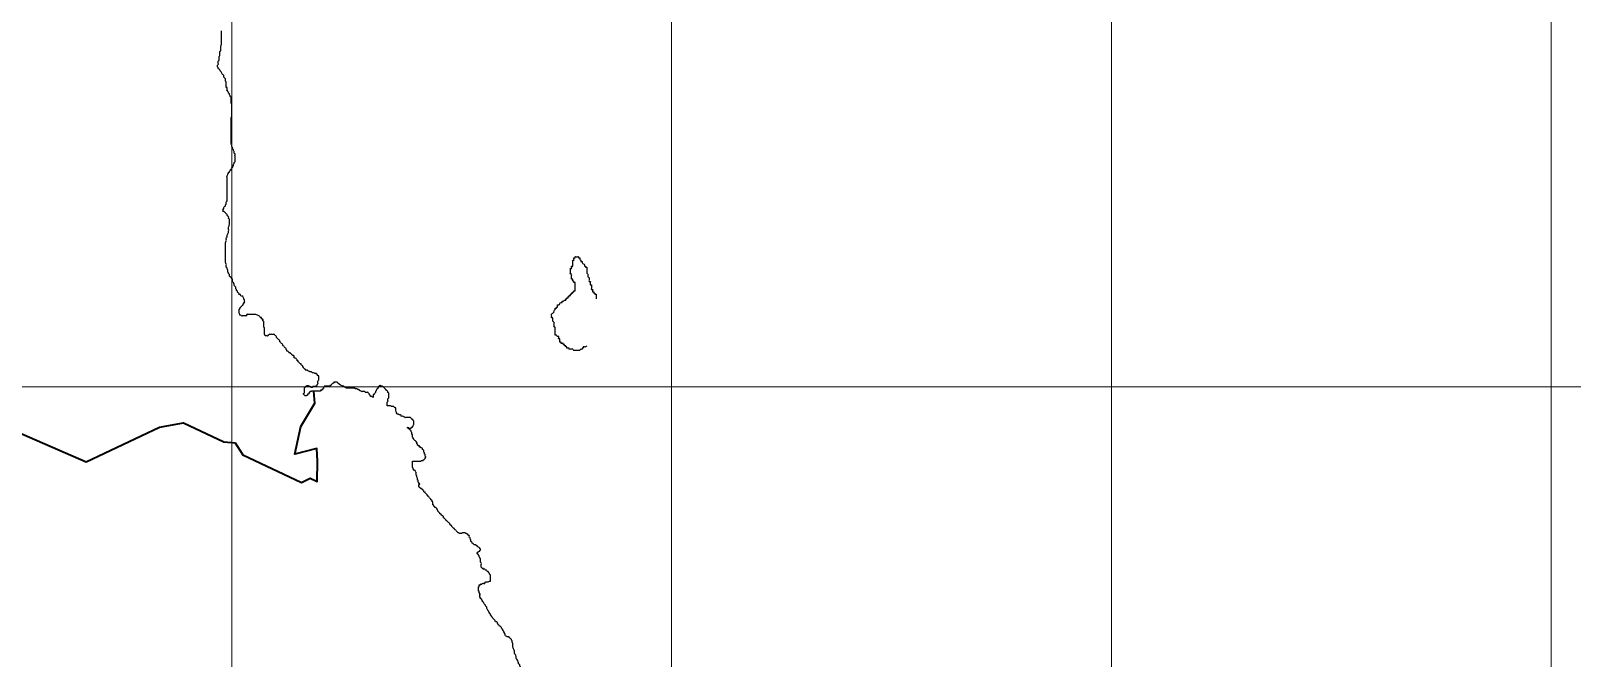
# Model space of a CAD drawing. Header units: metres. Extents: x -400 to 2000400, y -400 to 948520.
# Drawn here: x 554320 to 904771, y 238395 to 380845 of the extents above; entities that cross this region are included whole.
import ezdxf

# ---------------------------------------------------------------- set-up
doc = ezdxf.new("R2010")
doc.units = ezdxf.units.M
doc.header["$LTSCALE"] = 1600
for name, color, linetype, lineweight in [('1', 7, 'Continuous', 25), ('3', 7, 'Continuous', 13), ('30', 7, 'Continuous', 35)]:
    doc.layers.add(name, color=color, linetype=linetype, lineweight=lineweight)

msp = doc.modelspace()

# ---------------------------------------------------------------- linework, layer by layer
at = {"layer": '1'}
for points in [[(600023, 362709), (600023, 363072), (600023, 363253), (600023, 363434), (600023, 363616), (600023, 363797), (600023, 363978), (600023, 364160), (599842, 364341), (599842, 364523), (599842, 364704), (599842, 364885), (599842, 365067), (599842, 365429), (599842, 365611), (599842, 365792), (599660, 365973), (599660, 366155), (599479, 366336), (599479, 366517), (599298, 366699), (599298, 366880), (599116, 367062), (599116, 367243), (598935, 367243), (598935, 367424), (598935, 367606), (598935, 367787), (598935, 367968), (598754, 367968), (598754, 368150), (598754, 368331), (598754, 368512), (598754, 368694), (598754, 368875), (598754, 369056), (598754, 369238), (598573, 369419), (598573, 369601), (598573, 369963), (598391, 370145), (598210, 370326), (598210, 370689), (598029, 370870), (597847, 371051), (597666, 371414), (597485, 371596), (597304, 371958), (597122, 372140), (596941, 372321), (596941, 372502), (596760, 372684), (596760, 372865), (596760, 373046), (596941, 373228), (596941, 373409), (596941, 373590), (596941, 373772), (596941, 373953), (597122, 374135), (597122, 374497), (597122, 374679), (597122, 374860), (597122, 375041), (597304, 375223), (597304, 375404), (597304, 375585), (597304, 375767), (597304, 376129), (597485, 376311), (597485, 376674), (597485, 376855), (597485, 377218), (597485, 377399), (597666, 377762), (597666, 377943), (597666, 378124), (597666, 378306), (597666, 378487), (597666, 378850), (597666, 379031), (597666, 379213), (597666, 379394), (597666, 379575), (597666, 379757), (597666, 379938), (597666, 380119), (597666, 380301), (597666, 380482), (597666, 380663), (597666, 380845)], [(598935, 346387), (598935, 346568), (598935, 346749), (598935, 346931), (598935, 347293), (598935, 347475), (598935, 347656), (598935, 348019), (599116, 348200), (599116, 348382), (599298, 348563), (599298, 348744), (599479, 348744), (599479, 348926), (599660, 349107), (599660, 349288), (599842, 349288), (599842, 349470), (600023, 349651), (600023, 349832), (600204, 349832), (600204, 350014), (600204, 350195), (600385, 350195), (600385, 350377), (600385, 350558), (600567, 350739), (600567, 350921), (600748, 351102), (600748, 351283), (600748, 351465), (600748, 351646), (600748, 351827), (600748, 352009), (600748, 352190), (600748, 352372), (600748, 352734), (600748, 352916), (600567, 353097), (600567, 353278), (600567, 353460), (600385, 353641), (600385, 353822), (600204, 354004), (600204, 354185), (600204, 354366), (600023, 354548), (600023, 354729), (600023, 354911), (599842, 355092), (599842, 355273), (599842, 355455), (599842, 355636), (599842, 355817), (599842, 355999), (599842, 356180), (599842, 356361), (599842, 356543), (599842, 356724), (599842, 356905), (599842, 357087), (599842, 357268), (599842, 357631), (599842, 357812), (599842, 357994), (599842, 358175), (599842, 358356), (599842, 358538), (599842, 358719), (599842, 358900), (599842, 359082), (599842, 359263), (599842, 359444), (599842, 359626), (599842, 359807), (599842, 359989), (599842, 360170), (599842, 360351), (599842, 360533), (599842, 360714), (599842, 360895), (599842, 361077), (599842, 361258), (600023, 361439), (600023, 361621), (600023, 361802), (600023, 361984), (600023, 362165), (600023, 362346), (600023, 362528), (600023, 362709)], [(600567, 323354), (600385, 323717), (600204, 323898), (600204, 324261), (600023, 324624), (599660, 324986), (599479, 325168), (599479, 325530), (599298, 325712), (599298, 325893), (599116, 326075), (599116, 326256), (599116, 326437), (598935, 326800), (598935, 326981), (598754, 327163), (598754, 327525), (598754, 327888), (598573, 328251), (598573, 328432), (598573, 328795), (598573, 328976), (598573, 329158), (598573, 329520), (598573, 330064), (598573, 330427), (598573, 330971), (598573, 331153), (598573, 331334), (598573, 331515), (598573, 331697), (598573, 331878), (598573, 332059), (598573, 332241), (598573, 332603), (598573, 332785), (598754, 333148), (598754, 333510), (598754, 333692), (598935, 334054), (598935, 334417), (599116, 334780), (599298, 335324), (599298, 336231), (599479, 336956), (599479, 337319), (599479, 337681), (599479, 338044), (599298, 338226), (599298, 338407), (599298, 338588), (599116, 338770), (598935, 338951), (598935, 339132), (598754, 339314), (598573, 339495), (598391, 339676), (598210, 339858), (598029, 339858), (598029, 340039), (598029, 340220), (598029, 340402), (598210, 340402), (598210, 340583), (598210, 340765), (598391, 340946), (598573, 341127), (598573, 341309), (598754, 341490), (598754, 341671), (598754, 341853), (598935, 342215), (598935, 342397), (598935, 342760), (598935, 342941), (598935, 343304), (598935, 343485), (598935, 343666), (598935, 343848), (598935, 344210), (598935, 344392), (598935, 344573), (598935, 344754), (598935, 344936), (598935, 345117), (598935, 345299), (598935, 345480), (598935, 345661), (598935, 345843), (598935, 346024), (598935, 346387)], [(677528, 321297), (677528, 321563), (677794, 321563), (677794, 321829), (678060, 321829), (678060, 322096), (678060, 322362), (678060, 322628), (678060, 322894), (678060, 323160), (678060, 323426), (678060, 323692), (677794, 323692), (677794, 323958), (677528, 323958), (677528, 324225), (677528, 324491), (677262, 324491), (677262, 324757), (677262, 325023), (677262, 325289), (677262, 325555), (676996, 325555), (676996, 325821), (676996, 326087), (676996, 326353), (676996, 326620), (676996, 326886), (677262, 326886), (677262, 327152), (677262, 327418), (677528, 327418), (677528, 327684), (677528, 327950), (677528, 328216), (677528, 328482), (677528, 328749), (677794, 328749), (677794, 329015), (677794, 329281), (678060, 329281), (678060, 329547), (678326, 329547), (678592, 329547), (678858, 329547), (678858, 329281), (679124, 329281), (679124, 329015), (679390, 328749), (679390, 328482), (679656, 328482), (679656, 328216), (679922, 327950), (680188, 327684), (680188, 327418), (680454, 327418), (680454, 327152), (680720, 327152), (680720, 326886), (680720, 326620), (680720, 326353), (680720, 326087), (680720, 325821), (680986, 325555), (680986, 325289), (680986, 325023), (681252, 324757), (681252, 324491), (681252, 324225), (681252, 323958), (681518, 323958), (681518, 323692), (681518, 323426), (681518, 323160), (681784, 323160), (681784, 322894), (681784, 322628), (681784, 322362), (681784, 322096), (682050, 322096), (682050, 321829), (682050, 321563), (682316, 321563), (682316, 321297), (682582, 321297), (682582, 321031), (682848, 321031), (682848, 320765), (682848, 320499), (682848, 320233), (682848, 319967)], [(607637, 311747), (607456, 311929), (607456, 312110), (607456, 312291), (607456, 312654), (607456, 312835), (607456, 313198), (607456, 313379), (607274, 313561), (607274, 313742), (607274, 313924), (607274, 314105), (607274, 314286), (607274, 314468), (607274, 314649), (607274, 314830), (607093, 315012), (607093, 315193), (607093, 315374), (606912, 315374), (606731, 315556), (606731, 315737), (606549, 315737), (606368, 315918), (606187, 316100), (605824, 316281), (605462, 316463), (605280, 316463), (605099, 316463), (604918, 316463), (604555, 316463), (604374, 316463), (604193, 316463), (604011, 316463), (603830, 316463), (603649, 316463), (603467, 316463), (603467, 316281), (603286, 316281), (603286, 316100), (603105, 316100), (602923, 316100), (602742, 316100), (602561, 316100), (602380, 316100), (602198, 316100), (602017, 316281), (601836, 316281), (601836, 316463), (601654, 316644), (601654, 316825), (601654, 317007), (601654, 317188), (601654, 317369), (601654, 317551), (601836, 317732), (601836, 317913), (602017, 317913), (602017, 318095), (602198, 318276), (602380, 318457), (602561, 318639), (602561, 318820), (602742, 318820), (602742, 319002), (602742, 319183), (602923, 319183), (602923, 319364), (602923, 319546), (602923, 319727), (602742, 319908), (602742, 320090), (602561, 320271), (602561, 320452), (602380, 320634), (602198, 320634), (602017, 320815), (602017, 320997), (601654, 320997), (601654, 321178), (601473, 321359), (601292, 321541), (601292, 321722), (601111, 321903), (601111, 322085), (600929, 322266), (600929, 322447), (600929, 322629), (600748, 322810), (600567, 323173), (600567, 323354)], [(680720, 309322), (680454, 309056), (680188, 309056), (679922, 309056), (679922, 308790), (679656, 308790), (679656, 308524), (679390, 308524), (679124, 308257), (678858, 308257), (678592, 308257), (678326, 308257), (678060, 308257), (677794, 308257), (677528, 308524), (677262, 308524), (676996, 308524), (676730, 308524), (676730, 308790), (676464, 308790), (676198, 308790), (676198, 309056), (675932, 309056), (675932, 309322), (675666, 309322), (675666, 309588), (675400, 309588), (675400, 309854), (675134, 309854), (674868, 309854), (674868, 310120), (674602, 310120), (674602, 310386), (674602, 310653), (674602, 310919), (674336, 310919), (674336, 311185), (674336, 311451), (674070, 311451), (673804, 311717), (673538, 311717), (673538, 311983), (673538, 312249), (673538, 312515), (673538, 312781), (673538, 313048), (673538, 313314), (673538, 313580), (673272, 313580), (673272, 313846), (673272, 314112), (673272, 314378), (673272, 314644), (673006, 314910), (673006, 315177), (673006, 315443), (673006, 315709), (672740, 315709), (672740, 315975), (672740, 316241), (672740, 316507), (673006, 316773), (673272, 317039), (673272, 317305), (673538, 317572), (673538, 317838), (673804, 317838), (673804, 318104), (674070, 318104), (674070, 318370), (674070, 318636), (674336, 318636), (674602, 318902), (674868, 319168), (675134, 319168), (675134, 319434), (675400, 319434), (675666, 319701), (675932, 319701), (675932, 319967), (676198, 319967), (676198, 320233), (676464, 320233), (676464, 320499), (676730, 320499), (676730, 320765), (676996, 320765), (676996, 321031), (677262, 321031), (677262, 321297), (677528, 321297)], [(619783, 301591), (619783, 301773), (619783, 302135), (619783, 302317), (619783, 302498), (619602, 302498), (619602, 302679), (619421, 302679), (619421, 302861), (619240, 302861), (619240, 303042), (619058, 303042), (618877, 303042), (618696, 303223), (618514, 303223), (618333, 303223), (618152, 303405), (617970, 303405), (617789, 303405), (617608, 303586), (617427, 303586), (617245, 303767), (617064, 303767), (616883, 303767), (616883, 303949), (616701, 303949), (616520, 304130), (616339, 304312), (616339, 304493), (616158, 304493), (616158, 304674), (615976, 304856), (615795, 305037), (615795, 305218), (615614, 305218), (615432, 305400), (615251, 305581), (615070, 305762), (615070, 305944), (614889, 305944), (614889, 306125), (614707, 306306), (614526, 306488), (614345, 306488), (614163, 306851), (614163, 307032), (613982, 307032), (613982, 307213), (613801, 307213), (613620, 307395), (613438, 307576), (613257, 307576), (613257, 307757), (613076, 307757), (612894, 307939), (612713, 308120), (612532, 308120), (612532, 308301), (612351, 308483), (612351, 308664), (612169, 308845), (611988, 309027), (611807, 309208), (611625, 309390), (611625, 309571), (611444, 309752), (611263, 309934), (611081, 310115), (610900, 310296), (610900, 310478), (610719, 310659), (610538, 310840), (610356, 311022), (610175, 311203), (610175, 311385), (609994, 311566), (609812, 311747), (609631, 311929), (609450, 311929), (609269, 311929), (609087, 311929), (608906, 311929), (608725, 311929), (608543, 311929), (608362, 311747), (608181, 311747), (608181, 311566), (608000, 311566), (607818, 311566), (607637, 311566), (607637, 311747)], [(625490, 300146), (624134, 300866), (623953, 301047), (623772, 301047), (623590, 301047), (623409, 301047), (623228, 301047), (623228, 300866), (623047, 300866), (622865, 300684), (622684, 300503), (622503, 300322), (622321, 300322), (622321, 300140), (622140, 300140), (621959, 300140), (621778, 300140), (621596, 300140), (621415, 300140), (621234, 300140), (621052, 300140), (621052, 299959), (620871, 299959), (620871, 299778), (620871, 299596), (620690, 299596), (620690, 299415), (620509, 299415), (620509, 299233), (620327, 299233), (620146, 299233), (620146, 299052), (619965, 299052), (619783, 299052), (619602, 299052), (619421, 299052), (619240, 299052), (619058, 299052), (618877, 299052), (618696, 299052), (618514, 299052), (618333, 299052), (618152, 299052), (617970, 299052), (617970, 298871), (617789, 298871), (617608, 298689), (617608, 298508), (617427, 298508), (617427, 298327), (617245, 298327), (617245, 298145), (617064, 298145), (617064, 297964), (616883, 297964), (616701, 297964), (616520, 298145), (616339, 298327), (616339, 298508), (616520, 298689), (616520, 298871), (616520, 299052), (616520, 299233), (616520, 299415), (616520, 299596), (616520, 299778), (616701, 299959), (616883, 300140), (617064, 300140), (617064, 300322), (617245, 300322), (617427, 300322), (617427, 300140), (617608, 300140), (617789, 300140), (617970, 299959), (618152, 299959), (618333, 299959), (618514, 300140), (618696, 300140), (618877, 300140), (619058, 300140), (619240, 300140), (619240, 300322), (619421, 300322), (619421, 300503), (619602, 300684), (619602, 300866), (619602, 301047), (619602, 301228), (619783, 301591)], [(629790, 298912), (629630, 298912), (629471, 298912), (629311, 299071), (629152, 299071), (629152, 299231), (628993, 299231), (628833, 299390), (628674, 299390), (628514, 299550), (628355, 299550), (628196, 299550), (628036, 299550), (628036, 299709), (627877, 299709), (627717, 299709), (627558, 299709), (627399, 299709), (627239, 299709), (627080, 299709), (626920, 299709), (626761, 299709), (626602, 299709), (626442, 299709), (626283, 299709), (626123, 299709), (625490, 300146)], [(637282, 294606), (637282, 294766), (637282, 294925), (637282, 295085), (637282, 295244), (637122, 295244), (636963, 295403), (636804, 295563), (636644, 295563), (636485, 295563), (636325, 295563), (636166, 295722), (636007, 295722), (635847, 295722), (635688, 295722), (635528, 295722), (635369, 295722), (635369, 295882), (635369, 296041), (635369, 296201), (635369, 296360), (635369, 296520), (635528, 296679), (635528, 296839), (635528, 297158), (635528, 297317), (635688, 297477), (635688, 297636), (635688, 297795), (635688, 297955), (635688, 298114), (635688, 298274), (635688, 298433), (635688, 298593), (635528, 298752), (635528, 298912), (635369, 299071), (635210, 299231), (635050, 299231), (635050, 299390), (634891, 299550), (634731, 299709), (634572, 299869), (634413, 300028), (634253, 300028), (634253, 300187), (634094, 300187), (633934, 300187), (633775, 300347), (633616, 300347), (633616, 300187), (633456, 300187), (633456, 300028), (633297, 300028), (633297, 299869), (633297, 299709), (633137, 299709), (633137, 299550), (632978, 299550), (632978, 299390), (632818, 299231), (632818, 299071), (632659, 298912), (632659, 298752), (632500, 298593), (632500, 298433), (632340, 298274), (632181, 298274), (632181, 298114), (632181, 297955), (632181, 297795), (632340, 297636), (632181, 297636), (632021, 297636), (631862, 297795), (631703, 297795), (631543, 297795), (631543, 297955), (631384, 298114), (631384, 298274), (631224, 298274), (631224, 298433), (631065, 298593), (630906, 298752), (630746, 298752), (630587, 298752), (630427, 298752), (630268, 298912), (630109, 298912), (629949, 298912), (629790, 298912)], [(643180, 286154), (643021, 286154), (643021, 286314), (642861, 286314), (642702, 286314), (642702, 286473), (642542, 286633), (642383, 286633), (642383, 286792), (642224, 286792), (642224, 286952), (642064, 287111), (642064, 287271), (642064, 287111), (642064, 287271), (642064, 287430), (641905, 287430), (641905, 287589), (641745, 287749), (641586, 287908), (641426, 288068), (641426, 288227), (641267, 288227), (641267, 288387), (641108, 288546), (641108, 288706), (641108, 288865), (641108, 289025), (641108, 289184), (640948, 289184), (640948, 289344), (640948, 289503), (640948, 289663), (640789, 289822), (640789, 289982), (640629, 290141), (640470, 290300), (640470, 290460), (640311, 290460), (640151, 290460), (640151, 290619), (639992, 290619), (639992, 290779), (640151, 290779), (640151, 290619), (640311, 290619), (640470, 290619), (640629, 290619), (640789, 290619), (640789, 290779), (640948, 290779), (641108, 290938), (641108, 291098), (641267, 291098), (641267, 291257), (641426, 291417), (641426, 291576), (641426, 291736), (641426, 291895), (641426, 292055), (641426, 292214), (641267, 292374), (641267, 292533), (641108, 292533), (641108, 292692), (640948, 292692), (640789, 292852), (640629, 293011), (640311, 293011), (640151, 293011), (639992, 293011), (639832, 293011), (639673, 293011), (639514, 293011), (639354, 293011), (639195, 293171), (638876, 293330), (638557, 293330), (638557, 293490), (638398, 293649), (638238, 293649), (638079, 293649), (637920, 293809), (637760, 293809), (637601, 293809), (637601, 293968), (637441, 293968), (637441, 294128), (637441, 294287), (637282, 294447), (637282, 294606)], [(643818, 276108), (643658, 276267), (643658, 276427), (643499, 276427), (643499, 276586), (643339, 276586), (643339, 276746), (643180, 276746), (643180, 276905), (643021, 276905), (642861, 277065), (642702, 277065), (642702, 277224), (642542, 277383), (642542, 277543), (642542, 277702), (642542, 277862), (642702, 277862), (642702, 278021), (642542, 278021), (642542, 278181), (642383, 278340), (642383, 278500), (642383, 278659), (642383, 278819), (642224, 278819), (642224, 278978), (642224, 279138), (642224, 279297), (642064, 279457), (642064, 279616), (642064, 279776), (641905, 279935), (641905, 280094), (641905, 280254), (641905, 280413), (641905, 280573), (641745, 280732), (641745, 280892), (641586, 281051), (641426, 281051), (641426, 281211), (641267, 281211), (641267, 281370), (641267, 281530), (641108, 281689), (641108, 281849), (641108, 282008), (641108, 282168), (641108, 282327), (641108, 282486), (641108, 282646), (641108, 282805), (641108, 282965), (641108, 283124), (641267, 283124), (641426, 283124), (641586, 283124), (641745, 283124), (641905, 283124), (642064, 283124), (642224, 283124), (642383, 283124), (642542, 283124), (642702, 283124), (642861, 283124), (643021, 283124), (643180, 283284), (643339, 283284), (643499, 283284), (643499, 283443), (643658, 283443), (643818, 283603), (643977, 283762), (643977, 283922), (644136, 283922), (644136, 284081), (643977, 284241), (643977, 284400), (643977, 284560), (643977, 284719), (643818, 284719), (643818, 284879), (643818, 285038), (643658, 285197), (643658, 285357), (643658, 285516), (643499, 285676), (643339, 285835), (643339, 285995), (643180, 286154)], [(653701, 266380), (653701, 266540), (653541, 266540), (653382, 266699), (653223, 266699), (653063, 266859), (652904, 266859), (652744, 266859), (652585, 266859), (652426, 266859), (652266, 266699), (652107, 266699), (651947, 266699), (651788, 266699), (651629, 266859), (651469, 266859), (651310, 267018), (651150, 267177), (650991, 267337), (650832, 267496), (650672, 267656), (650672, 267815), (650513, 267815), (650353, 267975), (650194, 268134), (650034, 268294), (650034, 268453), (649875, 268453), (649875, 268613), (649716, 268613), (649716, 268772), (649556, 268772), (649556, 268932), (649397, 269091), (649237, 269251), (649078, 269410), (648919, 269570), (648759, 269570), (648759, 269729), (648600, 269888), (648440, 270048), (648281, 270207), (648122, 270367), (648122, 270526), (647962, 270686), (647803, 270686), (647803, 270845), (647643, 270845), (647643, 271005), (647484, 271164), (647325, 271164), (647325, 271324), (647165, 271483), (647006, 271643), (646846, 271802), (646846, 271962), (646687, 272121), (646687, 272280), (646528, 272280), (646528, 272440), (646368, 272599), (646209, 272599), (646209, 272759), (646049, 272759), (646049, 272918), (645890, 273078), (645890, 273237), (645730, 273237), (645730, 273397), (645730, 273556), (645730, 273716), (645730, 273875), (645571, 273875), (645571, 274035), (645571, 274194), (645412, 274194), (645412, 274354), (645252, 274354), (645252, 274513), (645093, 274673), (644933, 274832), (644774, 274991), (644615, 275151), (644615, 275310), (644455, 275310), (644455, 275470), (644296, 275629), (644136, 275789), (643977, 275948), (643977, 276108), (643818, 276108)], [(657208, 255377), (657367, 255377), (657527, 255377), (657527, 255536), (657686, 255536), (657686, 255696), (657845, 255696), (658005, 255696), (658164, 255696), (658324, 255696), (658642, 255855), (658802, 255855), (658802, 256015), (658802, 256174), (658802, 256334), (658802, 256493), (658802, 256812), (658802, 256971), (658802, 257131), (658802, 257290), (658642, 257450), (658642, 257609), (658483, 257769), (658483, 257928), (658324, 257928), (658324, 258088), (658164, 258088), (658005, 258247), (657845, 258407), (657686, 258407), (657527, 258566), (657367, 258566), (657208, 258566), (657208, 258726), (657048, 258726), (656889, 258885), (656730, 259045), (656730, 259204), (656730, 259364), (656730, 259523), (656730, 259682), (656730, 260001), (656570, 260161), (656570, 260320), (656570, 260639), (656570, 260799), (656570, 260958), (656411, 261118), (656411, 261277), (656251, 261437), (656251, 261596), (656092, 261756), (656092, 261915), (655933, 261915), (655933, 262074), (655773, 262074), (655773, 262234), (655773, 262393), (655933, 262393), (655933, 262553), (656092, 262553), (656251, 262712), (656411, 262712), (656411, 262872), (656570, 262872), (656570, 263031), (656570, 263191), (656411, 263191), (656411, 263350), (656251, 263510), (655933, 263669), (655933, 263829), (655773, 263829), (655614, 263988), (655295, 264148), (655136, 264148), (654976, 264307), (654817, 264467), (654657, 264467), (654657, 264626), (654498, 264785), (654338, 264945), (654338, 265104), (654338, 265264), (654179, 265423), (654179, 265583), (654179, 265742), (654020, 265902), (654020, 266221), (653860, 266221), (653701, 266380)], [(665751, 169924), (665751, 169863), (665690, 169863), (665690, 169802), (665690, 169741), (665690, 169741), (665651, 169778)], [(662309, 243417), (662149, 243576), (662149, 243736), (662149, 243895), (661990, 243895), (661990, 244055), (661990, 244214), (661831, 244214), (661831, 244373), (661831, 244533), (661671, 244692), (661671, 244852), (661512, 245011), (661352, 245171), (661352, 245330), (661193, 245490), (661034, 245649), (660874, 245649), (660874, 245809), (660555, 245968), (660555, 246128), (660396, 246287), (660396, 246447), (660237, 246606), (660077, 246606), (659918, 246766), (659918, 246925), (659758, 247084), (659599, 247244), (659440, 247403), (659280, 247563), (659280, 247722), (659121, 247722), (658961, 248041), (658802, 248201), (658802, 248360), (658642, 248520), (658642, 248679), (658483, 248839), (658483, 248998), (658324, 249158), (658164, 249476), (658005, 249636), (658005, 249795), (657845, 250114), (657686, 250274), (657686, 250433), (657527, 250593), (657367, 250752), (657208, 251071), (657048, 251231), (657048, 251390), (656889, 251550), (656889, 251709), (656730, 251869), (656570, 251869), (656570, 252028), (656570, 252187), (656411, 252187), (656411, 252347), (656411, 252506), (656411, 252666), (656411, 252825), (656411, 252985), (656411, 252825), (656411, 252666), (656411, 252825), (656411, 252985), (656411, 253144), (656251, 253144), (656251, 253304), (656251, 253463), (656251, 253623), (656092, 253623), (656092, 253782), (656092, 253942), (656092, 254101), (656092, 254261), (656092, 254420), (656092, 254579), (656251, 254579), (656251, 254739), (656251, 254898), (656251, 255058), (656411, 255058), (656570, 255058), (656570, 255217), (656730, 255217), (656889, 255217), (657048, 255377), (657208, 255377)], [(670917, 228586), (670757, 228746), (670598, 228746), (670598, 228905), (670439, 229064), (670279, 229224), (670279, 229383), (670120, 229543), (670120, 229702), (669960, 229862), (669960, 230021), (669960, 230181), (669960, 230340), (669960, 230500), (669960, 230659), (669960, 230819), (669960, 230978), (669960, 231138), (669960, 231297), (669960, 231457), (669801, 231616), (669801, 231775), (669642, 231935), (669642, 232094), (669482, 232254), (669482, 232413), (669323, 232413), (669323, 232573), (669163, 232573), (669004, 232732), (668845, 232732), (668685, 232732), (668526, 232732), (668366, 232732), (668207, 232892), (667888, 232892), (667888, 233051), (667729, 233051), (667569, 233051), (667410, 233051), (667410, 233211), (667410, 233370), (667251, 233370), (667251, 233530), (667251, 233689), (667091, 233689), (667091, 233849), (667091, 234008), (667091, 234167), (667091, 234327), (666932, 234486), (666772, 234805), (666613, 234965), (666294, 235284), (666135, 235443), (665975, 235603), (665975, 235762), (665816, 235922), (665816, 236081), (665656, 236241), (665656, 236400), (665497, 236560), (665497, 236878), (665338, 237038), (665178, 237197), (665178, 237357), (665019, 237676), (664859, 238154), (664700, 238314), (664700, 238792), (664381, 239270), (664222, 240227), (663903, 240865), (663903, 241184), (663903, 241503), (663903, 241663), (663903, 241822), (663744, 241981), (663744, 242141), (663744, 242300), (663584, 242460), (663584, 242619), (663425, 242779), (663265, 242938), (663106, 243098), (663106, 243257), (662947, 243257), (662787, 243257), (662628, 243257), (662468, 243417), (662309, 243417)]]:
    msp.add_spline(points, degree=3, dxfattribs=at)
at = {"layer": '3'}
for p, q in [((900000, 600000), (900000, 0)), ((900000, 600000), (900000, 0)), ((800000, 300000), (900000, 300000)), ((900000, 300000), (1600000, 300000))]:
    msp.add_line(p, q, dxfattribs=at)
for points in [[(600000, 100000), (600000, 200000), (600000, 300000), (600000, 400000), (600000, 500000), (600000, 600000), (600000, 700000), (600000, 800000)], [(700000, 100000), (700000, 200000), (700000, 300000), (700000, 400000), (700000, 500000), (700000, 600000), (700000, 700000), (700000, 800000)], [(800000, 100000), (800000, 200000), (800000, 300000), (800000, 400000), (800000, 500000), (800000, 600000), (800000, 700000), (800000, 800000)], [(100000, 300000), (200000, 300000), (300000, 300000), (400000, 300000), (500000, 300000), (600000, 300000), (700000, 300000), (800000, 300000)]]:
    msp.add_spline(points, degree=3, dxfattribs=at)
at = {"layer": '30'}
msp.add_lwpolyline([(547585, 291413), (566939, 283003), (583557, 290826), (589031, 291804), (598219, 287501), (600761, 287306), (602520, 284568), (615874, 278284), (617824, 279259), (619448, 278479), (619513, 283095), (619383, 286020), (614379, 284720), (615744, 291026), (618863, 296292), (618696, 299052)], dxfattribs=at)

doc.saveas('drawing.dxf')
